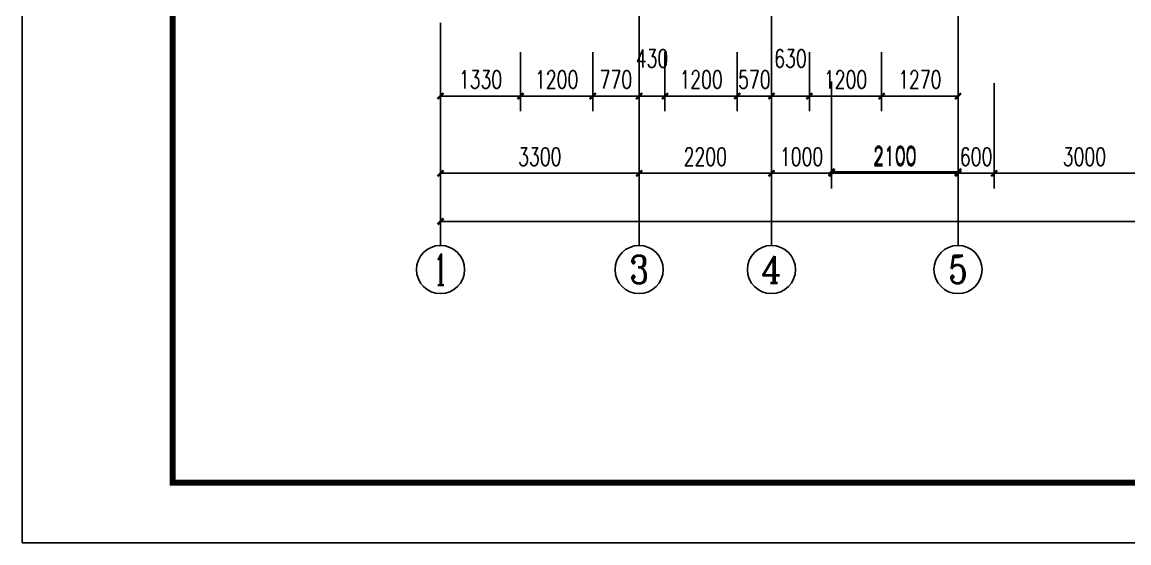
# Model space of a CAD drawing. Extents: x 1051052 to 1482120, y -981644 to -673261.
# Drawn here: x 1161997 to 1180389, y -924648 to -915996 of the extents above; entities that cross this region are included whole.
import ezdxf
from ezdxf.enums import TextEntityAlignment as Align

# ---------------------------------------------------------------- set-up
doc = ezdxf.new("R2010")
doc.units = 0
doc.header["$LTSCALE"] = 1000
doc.header["$MEASUREMENT"] = 0
doc.linetypes.add('DOTE', pattern=[2.42, 2, -0.2, 0.02, -0.2])
for name, color, linetype in [('AXIS', 3, 'Continuous'), ('AXIS_TEXT', 7, 'Continuous'), ('DOTE', 1, 'DOTE'), ('PUB_DIM', 3, 'Continuous'), ('TK', 142, 'Continuous'), ('填充', 8, 'Continuous')]:
    doc.layers.add(name, color=color, linetype=linetype)
doc.styles.add('_TCH_AXIS', font='COMPLEX', dxfattribs={"bigfont": 'GBCBIG'})
doc.styles.add('_TCH_DIM_T3', font='SIMPLEX', dxfattribs={"width": 0.705882, "bigfont": 'GBCBIG'})
doc.styles.add('COMPLEX', font='COMPLEX')
doc.dimstyles.new('_TCH_ARCH&&100', dxfattribs={"dimtxt": 297.5, "dimasz": 100, "dimexe": 250, "dimexo": 300, "dimgap": 126.25, "dimtad": 1, "dimdec": 0, "dimzin": 0, "dimdsep": 46, "dimtxsty": '_TCH_DIM_T3', "dimblk": 'ARCHTICK', "dimcen": 0.09, "dimclrt": 7, "dimazin": 2, "dimtfac": 1, "dimtdec": 0, "dimtix": 1, "dimtmove": 2, "dimatfit": 3, "dimfxl": 0, "dimtolj": 1, "dimtzin": 0, "dimarcsym": 0})

# ---------------------------------------------------------------- blocks, each defined once
blk = doc.blocks.new('_ArchTick')
at = {"color": 0, "linetype": 'ByBlock', "const_width": 0.4}
blk.add_lwpolyline([(-0.5, -0.5), (0.5, 0.5)], dxfattribs=at)
blk = doc.blocks.new('*D442')
at = {"layer": 'Defpoints', "color": 0, "transparency": 16777216}
for p in [(1168950, -916193), (1170280, -916193), (1170280, -917225)]:
    blk.add_point(p, dxfattribs=at)
at = {"layer": 'PUB_DIM', "color": 0, "lineweight": -2, "transparency": 16777216}
for p, q in [((1168950, -916493), (1168950, -917475)), ((1170280, -916493), (1170280, -917475)), ((1168950, -917225), (1170280, -917225))]:
    blk.add_line(p, q, dxfattribs=at)
at = {"layer": 'PUB_DIM', "color": 0, "lineweight": -2, "transparency": 16777216, "xscale": 100, "yscale": 100, "zscale": 100, "rotation": 180}
blk.add_blockref('_ArchTick', (1168950, -917225), dxfattribs=at)
at = {"layer": 'PUB_DIM', "color": 0, "lineweight": -2, "transparency": 16777216, "xscale": 100, "yscale": 100, "zscale": 100}
blk.add_blockref('_ArchTick', (1170280, -917225), dxfattribs=at)
at = {"layer": 'PUB_DIM', "color": 7, "transparency": 16777216, "insert": (1169615, -916950), "char_height": 297.5, "attachment_point": 5, "style": '_TCH_DIM_T3'}
blk.add_mtext('\\A1;1330', dxfattribs=at)
blk = doc.blocks.new('*D443')
at = {"layer": 'Defpoints', "color": 0, "transparency": 16777216}
for p in [(1170280, -916193), (1171480, -916193), (1171480, -917225)]:
    blk.add_point(p, dxfattribs=at)
at = {"layer": 'PUB_DIM', "color": 0, "lineweight": -2, "transparency": 16777216}
for p, q in [((1170280, -916493), (1170280, -917475)), ((1171480, -916493), (1171480, -917475)), ((1170280, -917225), (1171480, -917225))]:
    blk.add_line(p, q, dxfattribs=at)
at = {"layer": 'PUB_DIM', "color": 0, "lineweight": -2, "transparency": 16777216, "xscale": 100, "yscale": 100, "zscale": 100, "rotation": 180}
blk.add_blockref('_ArchTick', (1170280, -917225), dxfattribs=at)
at = {"layer": 'PUB_DIM', "color": 0, "lineweight": -2, "transparency": 16777216, "xscale": 100, "yscale": 100, "zscale": 100}
blk.add_blockref('_ArchTick', (1171480, -917225), dxfattribs=at)
at = {"layer": 'PUB_DIM', "color": 7, "transparency": 16777216, "insert": (1170880, -916950), "char_height": 297.5, "attachment_point": 5, "style": '_TCH_DIM_T3'}
blk.add_mtext('\\A1;1200', dxfattribs=at)
blk = doc.blocks.new('*D444')
at = {"layer": 'Defpoints', "color": 0, "transparency": 16777216}
for p in [(1171480, -916193), (1172250, -916193), (1172250, -917225)]:
    blk.add_point(p, dxfattribs=at)
at = {"layer": 'PUB_DIM', "color": 0, "lineweight": -2, "transparency": 16777216}
for p, q in [((1171480, -916493), (1171480, -917475)), ((1172250, -916493), (1172250, -917475)), ((1171480, -917225), (1171380, -917225)), ((1171480, -917225), (1172250, -917225)), ((1172250, -917225), (1172350, -917225))]:
    blk.add_line(p, q, dxfattribs=at)
at = {"layer": 'PUB_DIM', "color": 0, "lineweight": -2, "transparency": 16777216, "xscale": 100, "yscale": 100, "zscale": 100}
blk.add_blockref('_ArchTick', (1171480, -917225), dxfattribs=at)
at = {"layer": 'PUB_DIM', "color": 0, "lineweight": -2, "transparency": 16777216, "xscale": 100, "yscale": 100, "zscale": 100, "rotation": 180}
blk.add_blockref('_ArchTick', (1172250, -917225), dxfattribs=at)
at = {"layer": 'PUB_DIM', "color": 7, "transparency": 16777216, "insert": (1171865, -916950), "char_height": 297.5, "attachment_point": 5, "style": '_TCH_DIM_T3'}
blk.add_mtext('\\A1;770', dxfattribs=at)
blk = doc.blocks.new('*D445')
at = {"layer": 'Defpoints', "color": 0, "transparency": 16777216}
for p in [(1172250, -916193), (1172680, -916193), (1172680, -917225)]:
    blk.add_point(p, dxfattribs=at)
at = {"layer": 'PUB_DIM', "color": 0, "lineweight": -2, "transparency": 16777216}
for p, q in [((1172250, -916493), (1172250, -917475)), ((1172680, -916493), (1172680, -917475)), ((1172250, -917225), (1172680, -917225))]:
    blk.add_line(p, q, dxfattribs=at)
at = {"layer": 'PUB_DIM', "color": 0, "lineweight": -2, "transparency": 16777216, "xscale": 100, "yscale": 100, "zscale": 100, "rotation": 180}
blk.add_blockref('_ArchTick', (1172250, -917225), dxfattribs=at)
at = {"layer": 'PUB_DIM', "color": 0, "lineweight": -2, "transparency": 16777216, "xscale": 100, "yscale": 100, "zscale": 100}
blk.add_blockref('_ArchTick', (1172680, -917225), dxfattribs=at)
at = {"layer": 'PUB_DIM', "color": 7, "transparency": 16777216, "insert": (1172465, -916600), "char_height": 297.5, "attachment_point": 5, "style": '_TCH_DIM_T3'}
blk.add_mtext('\\A1;430', dxfattribs=at)
blk = doc.blocks.new('*D446')
at = {"layer": 'Defpoints', "color": 0, "transparency": 16777216}
for p in [(1172680, -916193), (1173880, -916193), (1173880, -917225)]:
    blk.add_point(p, dxfattribs=at)
at = {"layer": 'PUB_DIM', "color": 0, "lineweight": -2, "transparency": 16777216}
for p, q in [((1172680, -916493), (1172680, -917475)), ((1173880, -916493), (1173880, -917475)), ((1172680, -917225), (1173880, -917225))]:
    blk.add_line(p, q, dxfattribs=at)
at = {"layer": 'PUB_DIM', "color": 0, "lineweight": -2, "transparency": 16777216, "xscale": 100, "yscale": 100, "zscale": 100, "rotation": 180}
blk.add_blockref('_ArchTick', (1172680, -917225), dxfattribs=at)
at = {"layer": 'PUB_DIM', "color": 0, "lineweight": -2, "transparency": 16777216, "xscale": 100, "yscale": 100, "zscale": 100}
blk.add_blockref('_ArchTick', (1173880, -917225), dxfattribs=at)
at = {"layer": 'PUB_DIM', "color": 7, "transparency": 16777216, "insert": (1173280, -916950), "char_height": 297.5, "attachment_point": 5, "style": '_TCH_DIM_T3'}
blk.add_mtext('\\A1;1200', dxfattribs=at)
blk = doc.blocks.new('*D447')
at = {"layer": 'Defpoints', "color": 0, "transparency": 16777216}
for p in [(1173880, -916193), (1174450, -916193), (1174450, -917225)]:
    blk.add_point(p, dxfattribs=at)
at = {"layer": 'PUB_DIM', "color": 0, "lineweight": -2, "transparency": 16777216}
for p, q in [((1173880, -916493), (1173880, -917475)), ((1174450, -916493), (1174450, -917475)), ((1173880, -917225), (1173780, -917225)), ((1173880, -917225), (1174450, -917225)), ((1174450, -917225), (1174550, -917225))]:
    blk.add_line(p, q, dxfattribs=at)
at = {"layer": 'PUB_DIM', "color": 0, "lineweight": -2, "transparency": 16777216, "xscale": 100, "yscale": 100, "zscale": 100}
blk.add_blockref('_ArchTick', (1173880, -917225), dxfattribs=at)
at = {"layer": 'PUB_DIM', "color": 0, "lineweight": -2, "transparency": 16777216, "xscale": 100, "yscale": 100, "zscale": 100, "rotation": 180}
blk.add_blockref('_ArchTick', (1174450, -917225), dxfattribs=at)
at = {"layer": 'PUB_DIM', "color": 7, "transparency": 16777216, "insert": (1174165, -916950), "char_height": 297.5, "attachment_point": 5, "style": '_TCH_DIM_T3'}
blk.add_mtext('\\A1;570', dxfattribs=at)
blk = doc.blocks.new('*D448')
at = {"layer": 'Defpoints', "color": 0, "transparency": 16777216}
for p in [(1174450, -916193), (1175080, -916193), (1175080, -917225)]:
    blk.add_point(p, dxfattribs=at)
at = {"layer": 'PUB_DIM', "color": 0, "lineweight": -2, "transparency": 16777216}
for p, q in [((1174450, -916493), (1174450, -917475)), ((1175080, -916493), (1175080, -917475)), ((1174450, -917225), (1175080, -917225))]:
    blk.add_line(p, q, dxfattribs=at)
at = {"layer": 'PUB_DIM', "color": 0, "lineweight": -2, "transparency": 16777216, "xscale": 100, "yscale": 100, "zscale": 100, "rotation": 180}
blk.add_blockref('_ArchTick', (1174450, -917225), dxfattribs=at)
at = {"layer": 'PUB_DIM', "color": 0, "lineweight": -2, "transparency": 16777216, "xscale": 100, "yscale": 100, "zscale": 100}
blk.add_blockref('_ArchTick', (1175080, -917225), dxfattribs=at)
at = {"layer": 'PUB_DIM', "color": 7, "transparency": 16777216, "insert": (1174765, -916600), "char_height": 297.5, "attachment_point": 5, "style": '_TCH_DIM_T3'}
blk.add_mtext('\\A1;630', dxfattribs=at)
blk = doc.blocks.new('*D449')
at = {"layer": 'Defpoints', "color": 0, "transparency": 16777216}
for p in [(1175080, -916193), (1176280, -916193), (1176280, -917225)]:
    blk.add_point(p, dxfattribs=at)
at = {"layer": 'PUB_DIM', "color": 0, "lineweight": -2, "transparency": 16777216}
for p, q in [((1175080, -916493), (1175080, -917475)), ((1176280, -916493), (1176280, -917475)), ((1175080, -917225), (1176280, -917225))]:
    blk.add_line(p, q, dxfattribs=at)
at = {"layer": 'PUB_DIM', "color": 0, "lineweight": -2, "transparency": 16777216, "xscale": 100, "yscale": 100, "zscale": 100, "rotation": 180}
blk.add_blockref('_ArchTick', (1175080, -917225), dxfattribs=at)
at = {"layer": 'PUB_DIM', "color": 0, "lineweight": -2, "transparency": 16777216, "xscale": 100, "yscale": 100, "zscale": 100}
blk.add_blockref('_ArchTick', (1176280, -917225), dxfattribs=at)
at = {"layer": 'PUB_DIM', "color": 7, "transparency": 16777216, "insert": (1175680, -916950), "char_height": 297.5, "attachment_point": 5, "style": '_TCH_DIM_T3'}
blk.add_mtext('\\A1;1200', dxfattribs=at)
blk = doc.blocks.new('*D450')
at = {"layer": 'Defpoints', "color": 0, "transparency": 16777216}
for p in [(1176280, -916193), (1177550, -916193), (1177550, -917225)]:
    blk.add_point(p, dxfattribs=at)
at = {"layer": 'PUB_DIM', "color": 0, "lineweight": -2, "transparency": 16777216}
for p, q in [((1176280, -916493), (1176280, -917475)), ((1177550, -916493), (1177550, -917475)), ((1176280, -917225), (1177550, -917225))]:
    blk.add_line(p, q, dxfattribs=at)
at = {"layer": 'PUB_DIM', "color": 0, "lineweight": -2, "transparency": 16777216, "xscale": 100, "yscale": 100, "zscale": 100, "rotation": 180}
blk.add_blockref('_ArchTick', (1176280, -917225), dxfattribs=at)
at = {"layer": 'PUB_DIM', "color": 0, "lineweight": -2, "transparency": 16777216, "xscale": 100, "yscale": 100, "zscale": 100}
blk.add_blockref('_ArchTick', (1177550, -917225), dxfattribs=at)
at = {"layer": 'PUB_DIM', "color": 7, "transparency": 16777216, "insert": (1176915, -916950), "char_height": 297.5, "attachment_point": 5, "style": '_TCH_DIM_T3'}
blk.add_mtext('\\A1;1270', dxfattribs=at)
blk = doc.blocks.new('*D721')
at = {"layer": 'AXIS', "color": 0, "lineweight": -2, "transparency": 16777216}
for p, q in [((1168950, -917008), (1168950, -918758)), ((1172250, -917008), (1172250, -918758)), ((1168950, -918508), (1172250, -918508))]:
    blk.add_line(p, q, dxfattribs=at)
at = {"layer": 'Defpoints', "color": 0, "transparency": 16777216}
for p in [(1168950, -916008), (1172250, -916008), (1172250, -918508)]:
    blk.add_point(p, dxfattribs=at)
at = {"layer": 'AXIS', "color": 0, "lineweight": -2, "transparency": 16777216, "xscale": 100, "yscale": 100, "zscale": 100, "rotation": 180}
blk.add_blockref('_ArchTick', (1168950, -918508), dxfattribs=at)
at = {"layer": 'AXIS', "color": 0, "lineweight": -2, "transparency": 16777216, "xscale": 100, "yscale": 100, "zscale": 100}
blk.add_blockref('_ArchTick', (1172250, -918508), dxfattribs=at)
at = {"layer": 'AXIS', "color": 7, "transparency": 16777216, "insert": (1170600, -918233), "char_height": 297.5, "attachment_point": 5, "style": '_TCH_DIM_T3'}
blk.add_mtext('\\A1;3300', dxfattribs=at)
blk = doc.blocks.new('*D722')
at = {"layer": 'AXIS', "color": 0, "lineweight": -2, "transparency": 16777216}
for p, q in [((1172250, -917008), (1172250, -918758)), ((1174450, -917008), (1174450, -918758)), ((1172250, -918508), (1174450, -918508))]:
    blk.add_line(p, q, dxfattribs=at)
at = {"layer": 'Defpoints', "color": 0, "transparency": 16777216}
for p in [(1172250, -916008), (1174450, -916008), (1174450, -918508)]:
    blk.add_point(p, dxfattribs=at)
at = {"layer": 'AXIS', "color": 0, "lineweight": -2, "transparency": 16777216, "xscale": 100, "yscale": 100, "zscale": 100, "rotation": 180}
blk.add_blockref('_ArchTick', (1172250, -918508), dxfattribs=at)
at = {"layer": 'AXIS', "color": 0, "lineweight": -2, "transparency": 16777216, "xscale": 100, "yscale": 100, "zscale": 100}
blk.add_blockref('_ArchTick', (1174450, -918508), dxfattribs=at)
at = {"layer": 'AXIS', "color": 7, "transparency": 16777216, "insert": (1173350, -918233), "char_height": 297.5, "attachment_point": 5, "style": '_TCH_DIM_T3'}
blk.add_mtext('\\A1;2200', dxfattribs=at)
blk = doc.blocks.new('*D729')
at = {"layer": 'AXIS', "color": 0, "lineweight": -2, "transparency": 16777216}
for p, q in [((1168950, -917808), (1168950, -919558)), ((1207850, -917808), (1207850, -919558)), ((1168950, -919308), (1207850, -919308))]:
    blk.add_line(p, q, dxfattribs=at)
at = {"layer": 'Defpoints', "color": 0, "transparency": 16777216}
for p in [(1168950, -916008), (1207850, -916008), (1207850, -919308)]:
    blk.add_point(p, dxfattribs=at)
at = {"layer": 'AXIS', "color": 0, "lineweight": -2, "transparency": 16777216, "xscale": 100, "yscale": 100, "zscale": 100, "rotation": 180}
blk.add_blockref('_ArchTick', (1168950, -919308), dxfattribs=at)
at = {"layer": 'AXIS', "color": 0, "lineweight": -2, "transparency": 16777216, "xscale": 100, "yscale": 100, "zscale": 100}
blk.add_blockref('_ArchTick', (1207850, -919308), dxfattribs=at)
at = {"layer": 'AXIS', "color": 7, "transparency": 16777216, "insert": (1188400, -919033), "char_height": 297.5, "attachment_point": 5, "style": '_TCH_DIM_T3'}
blk.add_mtext('\\A1;38900', dxfattribs=at)
blk = doc.blocks.new('_AXISO')
blk.add_circle((0, 0), 0.5)
at = {"layer": 'AXIS_TEXT', "style": 'COMPLEX', "width": 1.041667}
blk.add_attdef('A', text='', height=0.56, dxfattribs=at).set_placement((-0.25, -0.28), (0.25, -0.28), align=Align.FIT)
blk = doc.blocks.new('*D693')
at = {"layer": 'AXIS', "color": 0, "lineweight": -2, "transparency": 16777216}
for p, q in [((1174450, -917008), (1174450, -918758)), ((1175450, -917008), (1175450, -918758)), ((1174450, -918508), (1175450, -918508))]:
    blk.add_line(p, q, dxfattribs=at)
at = {"layer": 'Defpoints', "color": 0, "transparency": 16777216}
for p in [(1174450, -916008), (1175450, -916008), (1175450, -918508)]:
    blk.add_point(p, dxfattribs=at)
at = {"layer": 'AXIS', "color": 0, "lineweight": -2, "transparency": 16777216, "xscale": 100, "yscale": 100, "zscale": 100, "rotation": 180}
blk.add_blockref('_ArchTick', (1174450, -918508), dxfattribs=at)
at = {"layer": 'AXIS', "color": 0, "lineweight": -2, "transparency": 16777216, "xscale": 100, "yscale": 100, "zscale": 100}
blk.add_blockref('_ArchTick', (1175450, -918508), dxfattribs=at)
at = {"layer": 'AXIS', "color": 7, "transparency": 16777216, "insert": (1174950, -918233), "char_height": 297.5, "attachment_point": 5, "style": '_TCH_DIM_T3'}
blk.add_mtext('\\A1;1000', dxfattribs=at)
blk = doc.blocks.new('*D730')
at = {"layer": 'AXIS', "color": 0, "lineweight": -2, "transparency": 16777216}
for p, q in [((1175450, -916981), (1175450, -918731)), ((1177550, -916981), (1177550, -918731)), ((1175450, -918481), (1177550, -918481))]:
    blk.add_line(p, q, dxfattribs=at)
at = {"layer": 'Defpoints', "color": 0, "transparency": 16777216}
for p in [(1175450, -916008), (1177550, -916336), (1177550, -918481)]:
    blk.add_point(p, dxfattribs=at)
at = {"layer": 'AXIS', "color": 0, "lineweight": -2, "transparency": 16777216, "xscale": 100, "yscale": 100, "zscale": 100, "rotation": 180}
blk.add_blockref('_ArchTick', (1175450, -918481), dxfattribs=at)
at = {"layer": 'AXIS', "color": 0, "lineweight": -2, "transparency": 16777216, "xscale": 100, "yscale": 100, "zscale": 100}
blk.add_blockref('_ArchTick', (1177550, -918481), dxfattribs=at)
at = {"layer": 'AXIS', "color": 7, "transparency": 16777216, "insert": (1176500, -918206), "char_height": 297.5, "attachment_point": 5, "style": '_TCH_DIM_T3'}
blk.add_mtext('\\A1;2100', dxfattribs=at)
blk = doc.blocks.new('*D696')
at = {"layer": 'AXIS', "color": 0, "lineweight": -2, "transparency": 16777216}
for p, q in [((1177550, -917008), (1177550, -918758)), ((1178150, -917008), (1178150, -918758)), ((1177550, -918508), (1177450, -918508)), ((1177550, -918508), (1178150, -918508)), ((1178150, -918508), (1178250, -918508))]:
    blk.add_line(p, q, dxfattribs=at)
at = {"layer": 'Defpoints', "color": 0, "transparency": 16777216}
for p in [(1177550, -916008), (1178150, -916008), (1178150, -918508)]:
    blk.add_point(p, dxfattribs=at)
at = {"layer": 'AXIS', "color": 0, "lineweight": -2, "transparency": 16777216, "xscale": 100, "yscale": 100, "zscale": 100}
blk.add_blockref('_ArchTick', (1177550, -918508), dxfattribs=at)
at = {"layer": 'AXIS', "color": 0, "lineweight": -2, "transparency": 16777216, "xscale": 100, "yscale": 100, "zscale": 100, "rotation": 180}
blk.add_blockref('_ArchTick', (1178150, -918508), dxfattribs=at)
at = {"layer": 'AXIS', "color": 7, "transparency": 16777216, "insert": (1177850, -918233), "char_height": 297.5, "attachment_point": 5, "style": '_TCH_DIM_T3'}
blk.add_mtext('\\A1;600', dxfattribs=at)
blk = doc.blocks.new('*D697')
at = {"layer": 'AXIS', "color": 0, "lineweight": -2, "transparency": 16777216}
for p, q in [((1178150, -917008), (1178150, -918758)), ((1181150, -917008), (1181150, -918758)), ((1178150, -918508), (1181150, -918508))]:
    blk.add_line(p, q, dxfattribs=at)
at = {"layer": 'Defpoints', "color": 0, "transparency": 16777216}
for p in [(1178150, -916008), (1181150, -916008), (1181150, -918508)]:
    blk.add_point(p, dxfattribs=at)
at = {"layer": 'AXIS', "color": 0, "lineweight": -2, "transparency": 16777216, "xscale": 100, "yscale": 100, "zscale": 100, "rotation": 180}
blk.add_blockref('_ArchTick', (1178150, -918508), dxfattribs=at)
at = {"layer": 'AXIS', "color": 0, "lineweight": -2, "transparency": 16777216, "xscale": 100, "yscale": 100, "zscale": 100}
blk.add_blockref('_ArchTick', (1181150, -918508), dxfattribs=at)
at = {"layer": 'AXIS', "color": 7, "transparency": 16777216, "insert": (1179650, -918233), "char_height": 297.5, "attachment_point": 5, "style": '_TCH_DIM_T3'}
blk.add_mtext('\\A1;3000', dxfattribs=at)
blk = doc.blocks.new('A2K')
at = {"layer": 'TK'}
blk.add_lwpolyline([(0, 0), (59400, 0), (59400, 42000), (0, 42000)], close=True, dxfattribs=at)
at = {"layer": 'TK', "const_width": 100}
blk.add_lwpolyline([(2500, 1000), (58400, 1000), (58400, 41000), (2500, 41000)], close=True, dxfattribs=at)
blk = doc.blocks.new('*D955')
at = {"layer": 'AXIS', "color": 0, "lineweight": -2, "transparency": 16777216}
for p, q in [((1174450, -917008), (1174450, -918758)), ((1175450, -917008), (1175450, -918758)), ((1174450, -918508), (1175450, -918508))]:
    blk.add_line(p, q, dxfattribs=at)
at = {"layer": 'Defpoints', "color": 0, "transparency": 16777216}
for p in [(1174450, -916493), (1175450, -916493), (1175450, -918508)]:
    blk.add_point(p, dxfattribs=at)
at = {"layer": 'AXIS', "color": 0, "lineweight": -2, "transparency": 16777216, "xscale": 100, "yscale": 100, "zscale": 100, "rotation": 180}
blk.add_blockref('_ArchTick', (1174450, -918508), dxfattribs=at)
at = {"layer": 'AXIS', "color": 0, "lineweight": -2, "transparency": 16777216, "xscale": 100, "yscale": 100, "zscale": 100}
blk.add_blockref('_ArchTick', (1175450, -918508), dxfattribs=at)
at = {"layer": 'AXIS', "color": 7, "transparency": 16777216, "insert": (1174950, -918233), "char_height": 297.5, "attachment_point": 5, "style": '_TCH_DIM_T3'}
blk.add_mtext('\\A1;1000', dxfattribs=at)
blk = doc.blocks.new('*D956')
at = {"layer": 'AXIS', "color": 0, "lineweight": -2, "transparency": 16777216}
for p, q in [((1175450, -917008), (1175450, -918758)), ((1177550, -917008), (1177550, -918758)), ((1175450, -918508), (1177550, -918508))]:
    blk.add_line(p, q, dxfattribs=at)
at = {"layer": 'Defpoints', "color": 0, "transparency": 16777216}
for p in [(1175450, -916493), (1177550, -916493), (1177550, -918508)]:
    blk.add_point(p, dxfattribs=at)
at = {"layer": 'AXIS', "color": 0, "lineweight": -2, "transparency": 16777216, "xscale": 100, "yscale": 100, "zscale": 100, "rotation": 180}
blk.add_blockref('_ArchTick', (1175450, -918508), dxfattribs=at)
at = {"layer": 'AXIS', "color": 0, "lineweight": -2, "transparency": 16777216, "xscale": 100, "yscale": 100, "zscale": 100}
blk.add_blockref('_ArchTick', (1177550, -918508), dxfattribs=at)
at = {"layer": 'AXIS', "color": 7, "transparency": 16777216, "insert": (1176500, -918233), "char_height": 297.5, "attachment_point": 5, "style": '_TCH_DIM_T3'}
blk.add_mtext('\\A1;2100', dxfattribs=at)
blk = doc.blocks.new('*D957')
at = {"layer": 'AXIS', "color": 0, "lineweight": -2, "transparency": 16777216}
for p, q in [((1177550, -917008), (1177550, -918758)), ((1178150, -917008), (1178150, -918758)), ((1177550, -918508), (1177450, -918508)), ((1177550, -918508), (1178150, -918508)), ((1178150, -918508), (1178250, -918508))]:
    blk.add_line(p, q, dxfattribs=at)
at = {"layer": 'Defpoints', "color": 0, "transparency": 16777216}
for p in [(1177550, -916493), (1178150, -916493), (1178150, -918508)]:
    blk.add_point(p, dxfattribs=at)
at = {"layer": 'AXIS', "color": 0, "lineweight": -2, "transparency": 16777216, "xscale": 100, "yscale": 100, "zscale": 100}
blk.add_blockref('_ArchTick', (1177550, -918508), dxfattribs=at)
at = {"layer": 'AXIS', "color": 0, "lineweight": -2, "transparency": 16777216, "xscale": 100, "yscale": 100, "zscale": 100, "rotation": 180}
blk.add_blockref('_ArchTick', (1178150, -918508), dxfattribs=at)
at = {"layer": 'AXIS', "color": 7, "transparency": 16777216, "insert": (1177850, -918233), "char_height": 297.5, "attachment_point": 5, "style": '_TCH_DIM_T3'}
blk.add_mtext('\\A1;600', dxfattribs=at)
blk = doc.blocks.new('*D958')
at = {"layer": 'AXIS', "color": 0, "lineweight": -2, "transparency": 16777216}
for p, q in [((1178150, -917008), (1178150, -918758)), ((1181150, -917008), (1181150, -918758)), ((1178150, -918508), (1181150, -918508))]:
    blk.add_line(p, q, dxfattribs=at)
at = {"layer": 'Defpoints', "color": 0, "transparency": 16777216}
for p in [(1178150, -916493), (1181150, -916493), (1181150, -918508)]:
    blk.add_point(p, dxfattribs=at)
at = {"layer": 'AXIS', "color": 0, "lineweight": -2, "transparency": 16777216, "xscale": 100, "yscale": 100, "zscale": 100, "rotation": 180}
blk.add_blockref('_ArchTick', (1178150, -918508), dxfattribs=at)
at = {"layer": 'AXIS', "color": 0, "lineweight": -2, "transparency": 16777216, "xscale": 100, "yscale": 100, "zscale": 100}
blk.add_blockref('_ArchTick', (1181150, -918508), dxfattribs=at)
at = {"layer": 'AXIS', "color": 7, "transparency": 16777216, "insert": (1179650, -918233), "char_height": 297.5, "attachment_point": 5, "style": '_TCH_DIM_T3'}
blk.add_mtext('\\A1;3000', dxfattribs=at)

msp = doc.modelspace()

# ---------------------------------------------------------------- linework, layer by layer
at = {"layer": 'AXIS'}
for p, q in [((1168949.896, -916008.211), (1168949.896, -919706.871)), ((1172249.896, -916008.211), (1172249.896, -919706.871)), ((1174449.896, -916008.211), (1174449.896, -919706.871)), ((1177549.896, -916008.211), (1177549.896, -919706.871))]:
    msp.add_line(p, q, dxfattribs=at)
at = {"layer": 'DOTE'}
for p, q in [((1177549.896, -916008.211), (1177549.896, -888608.211)), ((1174449.896, -916008.211), (1174449.896, -907487.318)), ((1172249.896, -916008.211), (1172249.896, -910218.881))]:
    msp.add_line(p, q, dxfattribs=at)

# ---------------------------------------------------------------- block references
at = {"layer": 'AXIS'}
ref = msp.add_blockref('_AXISO', (1168949.896, -920106.871), dxfattribs=dict(at, xscale=800, yscale=800, zscale=800))
ref.add_attrib('A', '1', dxfattribs={"layer": 'AXIS_TEXT', "height": 514.721, "style": '_TCH_AXIS'}).set_placement((1168839.599, -920364.232), (1169060.194, -920364.232), align=Align.FIT)
ref = msp.add_blockref('_AXISO', (1172249.896, -920106.871), dxfattribs=dict(at, xscale=800, yscale=800, zscale=800))
ref.add_attrib('A', '3', dxfattribs={"layer": 'AXIS_TEXT', "height": 465.948, "style": '_TCH_AXIS'}).set_placement((1172094.58, -920339.845), (1172405.212, -920339.845), align=Align.FIT)
ref = msp.add_blockref('_AXISO', (1174449.896, -920106.871), dxfattribs=dict(at, xscale=800, yscale=800, zscale=800))
ref.add_attrib('A', '4', dxfattribs={"layer": 'AXIS_TEXT', "height": 445.442, "style": '_TCH_AXIS'}).set_placement((1174280.204, -920329.592), (1174619.588, -920329.592), align=Align.FIT)
ref = msp.add_blockref('_AXISO', (1177549.896, -920106.871), dxfattribs=dict(at, xscale=800, yscale=800, zscale=800))
ref.add_attrib('A', '5', dxfattribs={"layer": 'AXIS_TEXT', "height": 465.948, "style": '_TCH_AXIS'}).set_placement((1177394.58, -920339.845), (1177705.212, -920339.845), align=Align.FIT)
at = {"layer": '填充'}
msp.add_blockref('A2K', (1161997.337, -924648.121), dxfattribs=at)

# ---------------------------------------------------------------- dimensions: what is measured, and where the dimension line sits
at = {"layer": 'AXIS'}
for p1, p2, distance, picture, middle in [((1168949.896, -916008.211), (1172249.896, -916008.211), -2500, '*D721', (1170599.896, -918233.211)), ((1168949.896, -916008.211), (1207849.896, -916008.211), -3300, '*D729', (1188399.896, -919033.211)), ((1172249.896, -916008.211), (1174449.896, -916008.211), -2500, '*D722', (1173349.896, -918233.211)), ((1174449.896, -916492.867), (1175449.896, -916492.867), -2015.344, '*D955', (1174949.896, -918233.211)), ((1175449.896, -916492.867), (1177549.896, -916492.867), -2015.344, '*D956', (1176499.896, -918233.211)), ((1177549.896, -916492.867), (1178149.896, -916492.867), -2015.344, '*D957', (1177849.896, -918233.211)), ((1178149.896, -916492.867), (1181149.896, -916492.867), -2015.344, '*D958', (1179649.896, -918233.211))]:
    dim = msp.add_aligned_dim(p1=p1, p2=p2, distance=distance, dimstyle='_TCH_ARCH&&100', dxfattribs=at)
    dim.commit()
    dim.dimension.update_dxf_attribs({"geometry": picture, "text_midpoint": middle})
for base, p1, p2, picture, middle in [((1175449.896, -918508.211), (1174449.896, -916008.211), (1175449.896, -916008.211), '*D693', (1174949.896, -918233.211)), ((1177549.896, -918481.495), (1175449.896, -916008.211), (1177549.896, -916336.124), '*D730', (1176499.896, -918206.495)), ((1178149.896, -918508.211), (1177549.896, -916008.211), (1178149.896, -916008.211), '*D696', (1177849.896, -918233.211)), ((1181149.896, -918508.211), (1178149.896, -916008.211), (1181149.896, -916008.211), '*D697', (1179649.896, -918233.211))]:
    dim = msp.add_linear_dim(base=base, p1=p1, p2=p2, angle=180, dimstyle='_TCH_ARCH&&100', dxfattribs=at)
    dim.commit()
    dim.dimension.update_dxf_attribs({"geometry": picture, "text_midpoint": middle})
at = {"layer": 'PUB_DIM'}
for p1, p2, picture, middle in [((1168949.896, -916192.652), (1170279.926, -916192.652), '*D442', (1169614.911, -916949.741)), ((1170279.926, -916192.652), (1171479.926, -916192.652), '*D443', (1170879.926, -916949.741)), ((1171479.926, -916192.652), (1172249.896, -916192.652), '*D444', (1171864.911, -916949.741)), ((1172679.926, -916192.652), (1173879.926, -916192.652), '*D446', (1173279.926, -916949.741)), ((1173879.926, -916192.652), (1174449.896, -916192.652), '*D447', (1174164.911, -916949.741)), ((1175079.926, -916192.652), (1176279.926, -916192.652), '*D449', (1175679.926, -916949.741)), ((1176279.926, -916192.652), (1177549.896, -916192.652), '*D450', (1176914.911, -916949.741))]:
    dim = msp.add_aligned_dim(p1=p1, p2=p2, distance=-1032.089, dimstyle='_TCH_ARCH&&100', dxfattribs=at)
    dim.commit()
    dim.dimension.update_dxf_attribs({"geometry": picture, "text_midpoint": middle})
for base, p1, p2, picture, middle in [((1172679.926, -917224.741), (1172249.896, -916192.652), (1172679.926, -916192.652), '*D445', (1172464.911, -916599.741)), ((1175079.926, -917224.741), (1174449.896, -916192.652), (1175079.926, -916192.652), '*D448', (1174764.911, -916599.741))]:
    dim = msp.add_linear_dim(base=base, p1=p1, p2=p2, angle=0, dimstyle='_TCH_ARCH&&100', dxfattribs=at)
    dim.commit()
    dim.dimension.update_dxf_attribs({"geometry": picture, "text_midpoint": middle, "dimtype": 129})

doc.saveas('drawing.dxf')
